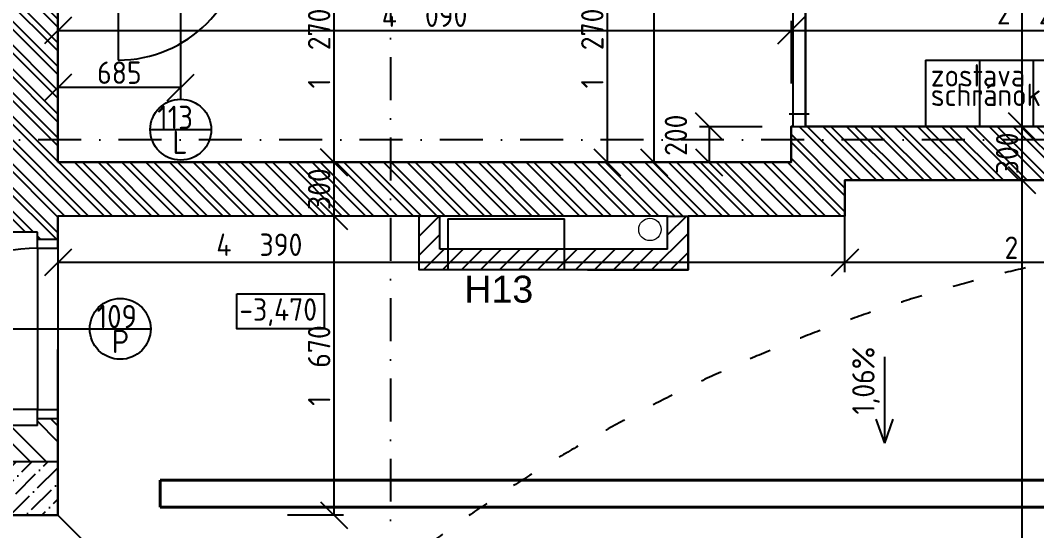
# Model space of a CAD drawing. Extents: x 4511820 to 5180432, y -1526536 to -944957.
# Drawn here: x 5102682 to 5108352, y -1379605 to -1376756 of the extents above; entities that cross this region are included whole.
import ezdxf

# ---------------------------------------------------------------- set-up
doc = ezdxf.new("R2010")
doc.units = 0
doc.header["$MEASUREMENT"] = 0
doc.linetypes.add('ACAD_ISO03W100', pattern=[30, 12, -18])
doc.linetypes.add('BODKOCIARKOVANA_3', pattern=[5.6, 3, -1.3, 0, -1.3])
doc.layers.get('0').update_dxf_attribs({"linetype": 'CONTINUOUS'})
doc.layers.get('Defpoints').update_dxf_attribs({"color": 61, "linetype": 'CONTINUOUS'})
for name, color, linetype in [('DVERE', 45, 'CONTINUOUS'), ('KÓTY', 4, 'CONTINUOUS'), ('MÚRY', 1, 'CONTINUOUS'), ('OKNÁ', 143, 'CONTINUOUS'), ('osi', 253, 'CONTINUOUS'), ('Plochy', 41, 'CONTINUOUS'), ('POZEMOK', 7, 'CONTINUOUS'), ('TENKÁ', 7, 'CONTINUOUS'), ('tzb', 153, 'CONTINUOUS'), ('ŠRAFY', 82, 'CONTINUOUS')]:
    doc.layers.add(name, color=color, linetype=linetype)
doc.layers.add('zz-kanal-daždová', color=136, linetype='CONTINUOUS', lineweight=40)
doc.layers.add('zz-kanal-splaskova', color=37, linetype='CONTINUOUS', lineweight=18)
doc.styles.add('ARIAL', font='arial.ttf')
doc.styles.add('STYLE1', font='isocp.shx')
doc.dimstyles.new('STANDARD-50', dxfattribs={"dimtxt": 125, "dimasz": 150, "dimexe": 10, "dimexo": 200, "dimgap": 20, "dimtad": 1, "dimdsep": 46, "dimlunit": 6, "dimtxsty": 'STYLE1', "dimblk1": 'OBLIQUE', "dimblk2": 'OBLIQUE', "dimsah": 1, "dimcen": 2.5, "dimse1": 1, "dimse2": 1, "dimadec": 0, "dimazin": 0, "dimtfac": 1, "dimtmove": 1, "dimatfit": 3, "dimldrblk": 'OBLIQUE', "dimfxl": 1, "dimtolj": 1, "dimtzin": 0, "dimarcsym": 0})

# ---------------------------------------------------------------- blocks, each defined once
blk = doc.blocks.new('_OBLIQUE')
at = {"color": 0, "linetype": 'ByBlock'}
blk.add_line((-0.5, -0.5), (0.5, 0.5), dxfattribs=at)
blk = doc.blocks.new('*D21366')
at = {"layer": 'Defpoints', "color": 0}
for p in [(5107282.5, -1377648), (5109532.5, -1377728), (5107282.5, -1378107.5)]:
    blk.add_point(p, dxfattribs=at)
at = {"layer": 'KÓTY', "color": 0, "lineweight": -2}
blk.add_line((5109532.5, -1378107.5), (5107282.5, -1378107.5), dxfattribs=at)
at = {"layer": 'KÓTY', "color": 0, "linetype": 'ByBlock', "lineweight": -2, "xscale": 150, "yscale": 150, "zscale": 150, "rotation": 180}
blk.add_blockref('_OBLIQUE', (5107282.5, -1378107.5), dxfattribs=at)
at = {"layer": 'KÓTY', "color": 0, "linetype": 'ByBlock', "lineweight": -2, "xscale": 150, "yscale": 150, "zscale": 150}
blk.add_blockref('_OBLIQUE', (5109532.5, -1378107.5), dxfattribs=at)
at = {"layer": 'KÓTY', "color": 0, "insert": (5108407.5, -1378025), "char_height": 125, "attachment_point": 5, "style": 'STYLE1'}
blk.add_mtext('\\A1;2ﾠ250', dxfattribs=at)
blk = doc.blocks.new('*D21367')
at = {"layer": 'Defpoints', "color": 0}
for p in [(5107282.5, -1377648), (5102892.5, -1377848), (5102892.5, -1378107.5)]:
    blk.add_point(p, dxfattribs=at)
at = {"layer": 'KÓTY', "color": 0, "lineweight": -2}
blk.add_line((5107282.5, -1378107.5), (5102892.5, -1378107.5), dxfattribs=at)
at = {"layer": 'KÓTY', "color": 0, "linetype": 'ByBlock', "lineweight": -2, "xscale": 150, "yscale": 150, "zscale": 150, "rotation": 180}
blk.add_blockref('_OBLIQUE', (5102892.5, -1378107.5), dxfattribs=at)
at = {"layer": 'KÓTY', "color": 0, "linetype": 'ByBlock', "lineweight": -2, "xscale": 150, "yscale": 150, "zscale": 150}
blk.add_blockref('_OBLIQUE', (5107282.5, -1378107.5), dxfattribs=at)
at = {"layer": 'KÓTY', "color": 0, "insert": (5104016, -1378008.5), "char_height": 125, "attachment_point": 5, "style": 'STYLE1'}
blk.add_mtext('\\A1;4ﾠ390', dxfattribs=at)
blk = doc.blocks.new('*D21522')
at = {"layer": 'Defpoints', "color": 0}
for p in [(5104092.5, -1376278), (5104092.5, -1377548), (5104432, -1377548)]:
    blk.add_point(p, dxfattribs=at)
at = {"layer": 'KÓTY', "color": 0, "lineweight": -2}
blk.add_line((5104432, -1376278), (5104432, -1377548), dxfattribs=at)
at = {"layer": 'KÓTY', "color": 0, "linetype": 'ByBlock', "lineweight": -2, "xscale": 150, "yscale": 150, "zscale": 150}
for p, rotation in [((5104432, -1376278), 90), ((5104432, -1377548), 270)]:
    blk.add_blockref('_OBLIQUE', p, dxfattribs=dict(at, rotation=rotation))
at = {"layer": 'KÓTY', "color": 0, "insert": (5104349.5, -1376913), "char_height": 125, "attachment_point": 5, "rotation": 90, "style": 'STYLE1'}
blk.add_mtext('\\A1;1ﾠ270', dxfattribs=at)
blk = doc.blocks.new('*D21523')
at = {"layer": 'Defpoints', "color": 0}
for p in [(5102892.5, -1376884.3), (5103577.5, -1376884.3), (5102892.5, -1377130.5)]:
    blk.add_point(p, dxfattribs=at)
at = {"layer": 'KÓTY', "color": 0, "lineweight": -2}
blk.add_line((5103577.5, -1377130.5), (5102892.5, -1377130.5), dxfattribs=at)
at = {"layer": 'KÓTY', "color": 0, "linetype": 'ByBlock', "lineweight": -2, "xscale": 150, "yscale": 150, "zscale": 150, "rotation": 180}
blk.add_blockref('_OBLIQUE', (5102892.5, -1377130.5), dxfattribs=at)
at = {"layer": 'KÓTY', "color": 0, "linetype": 'ByBlock', "lineweight": -2, "xscale": 150, "yscale": 150, "zscale": 150}
blk.add_blockref('_OBLIQUE', (5103577.5, -1377130.5), dxfattribs=at)
at = {"layer": 'KÓTY', "color": 0, "insert": (5103235, -1377048), "char_height": 125, "attachment_point": 5, "style": 'STYLE1'}
blk.add_mtext('\\A1;685', dxfattribs=at)
blk = doc.blocks.new('*D21524')
at = {"layer": 'Defpoints', "color": 0}
for p in [(5105392.5, -1376278), (5105392.5, -1377548), (5105956, -1377548)]:
    blk.add_point(p, dxfattribs=at)
at = {"layer": 'KÓTY', "color": 0, "lineweight": -2}
blk.add_line((5105956, -1376278), (5105956, -1377548), dxfattribs=at)
at = {"layer": 'KÓTY', "color": 0, "linetype": 'ByBlock', "lineweight": -2, "xscale": 150, "yscale": 150, "zscale": 150}
for p, rotation in [((5105956, -1376278), 90), ((5105956, -1377548), 270)]:
    blk.add_blockref('_OBLIQUE', p, dxfattribs=dict(at, rotation=rotation))
at = {"layer": 'KÓTY', "color": 0, "insert": (5105873.5, -1376913), "char_height": 125, "attachment_point": 5, "rotation": 90, "style": 'STYLE1'}
blk.add_mtext('\\A1;1ﾠ270', dxfattribs=at)
blk = doc.blocks.new('*D21535')
at = {"layer": 'Defpoints', "color": 0}
for p in [(5109232.5, -1376812.5), (5106982.5, -1377167), (5109232.5, -1377167)]:
    blk.add_point(p, dxfattribs=at)
at = {"layer": 'KÓTY', "color": 0, "lineweight": -2}
blk.add_line((5106982.5, -1376812.5), (5109232.5, -1376812.5), dxfattribs=at)
at = {"layer": 'KÓTY', "color": 0, "linetype": 'ByBlock', "lineweight": -2, "xscale": 150, "yscale": 150, "zscale": 150, "rotation": 180}
blk.add_blockref('_OBLIQUE', (5106982.5, -1376812.5), dxfattribs=at)
at = {"layer": 'KÓTY', "color": 0, "linetype": 'ByBlock', "lineweight": -2, "xscale": 150, "yscale": 150, "zscale": 150}
blk.add_blockref('_OBLIQUE', (5109232.5, -1376812.5), dxfattribs=at)
at = {"layer": 'KÓTY', "color": 0, "insert": (5108365, -1376716), "char_height": 125, "attachment_point": 5, "style": 'STYLE1'}
blk.add_mtext('\\A1;2ﾠ250', dxfattribs=at)
blk = doc.blocks.new('*D21536')
at = {"layer": 'Defpoints', "color": 0}
for p in [(5106982.5, -1376812.5), (5102892.5, -1377548), (5106982.5, -1377548)]:
    blk.add_point(p, dxfattribs=at)
at = {"layer": 'KÓTY', "color": 0, "lineweight": -2}
blk.add_line((5102892.5, -1376812.5), (5106982.5, -1376812.5), dxfattribs=at)
at = {"layer": 'KÓTY', "color": 0, "linetype": 'ByBlock', "lineweight": -2, "xscale": 150, "yscale": 150, "zscale": 150, "rotation": 180}
blk.add_blockref('_OBLIQUE', (5102892.5, -1376812.5), dxfattribs=at)
at = {"layer": 'KÓTY', "color": 0, "linetype": 'ByBlock', "lineweight": -2, "xscale": 150, "yscale": 150, "zscale": 150}
blk.add_blockref('_OBLIQUE', (5106982.5, -1376812.5), dxfattribs=at)
at = {"layer": 'KÓTY', "color": 0, "insert": (5104937.5, -1376730), "char_height": 125, "attachment_point": 5, "style": 'STYLE1'}
blk.add_mtext('\\A1;4ﾠ090', dxfattribs=at)
blk = doc.blocks.new('*D21537')
at = {"layer": 'Defpoints', "color": 0}
for p in [(5107192.5, -1374888), (5107192.5, -1377348), (5108270.5, -1377348)]:
    blk.add_point(p, dxfattribs=at)
at = {"layer": 'KÓTY', "color": 0, "lineweight": -2}
blk.add_line((5108270.5, -1374888), (5108270.5, -1377348), dxfattribs=at)
at = {"layer": 'KÓTY', "color": 0, "linetype": 'ByBlock', "lineweight": -2, "xscale": 150, "yscale": 150, "zscale": 150}
for p, rotation in [((5108270.5, -1374888), 90), ((5108270.5, -1377348), 270)]:
    blk.add_blockref('_OBLIQUE', p, dxfattribs=dict(at, rotation=rotation))
at = {"layer": 'KÓTY', "color": 0, "insert": (5108188, -1376118), "char_height": 125, "attachment_point": 5, "rotation": 90, "style": 'STYLE1'}
blk.add_mtext('\\A1;2ﾠ460', dxfattribs=at)
blk = doc.blocks.new('*D21538')
at = {"layer": 'Defpoints', "color": 0}
for p in [(5107352.5, -1373798), (5107352.5, -1377348), (5108649.5, -1377348)]:
    blk.add_point(p, dxfattribs=at)
at = {"layer": 'KÓTY', "color": 0, "lineweight": -2}
blk.add_line((5108649.5, -1373798), (5108649.5, -1377348), dxfattribs=at)
at = {"layer": 'KÓTY', "color": 0, "linetype": 'ByBlock', "lineweight": -2, "xscale": 150, "yscale": 150, "zscale": 150}
for p, rotation in [((5108649.5, -1373798), 90), ((5108649.5, -1377348), 270)]:
    blk.add_blockref('_OBLIQUE', p, dxfattribs=dict(at, rotation=rotation))
at = {"layer": 'KÓTY', "color": 0, "insert": (5108567, -1375573), "char_height": 125, "attachment_point": 5, "rotation": 90, "style": 'STYLE1'}
blk.add_mtext('\\A1;3ﾠ550', dxfattribs=at)
blk = doc.blocks.new('*D21539')
at = {"layer": 'Defpoints', "color": 0}
for p in [(5105392.5, -1374888), (5105392.5, -1377548), (5106217, -1377548)]:
    blk.add_point(p, dxfattribs=at)
at = {"layer": 'KÓTY', "color": 0, "lineweight": -2}
blk.add_line((5106217, -1374888), (5106217, -1377548), dxfattribs=at)
at = {"layer": 'KÓTY', "color": 0, "linetype": 'ByBlock', "lineweight": -2, "xscale": 150, "yscale": 150, "zscale": 150}
for p, rotation in [((5106217, -1374888), 90), ((5106217, -1377548), 270)]:
    blk.add_blockref('_OBLIQUE', p, dxfattribs=dict(at, rotation=rotation))
at = {"layer": 'KÓTY', "color": 0, "insert": (5106134.5, -1376218), "char_height": 125, "attachment_point": 5, "rotation": 90, "style": 'STYLE1'}
blk.add_mtext('\\A1;2ﾠ660', dxfattribs=at)
blk = doc.blocks.new('*D21550')
at = {"layer": 'Defpoints', "color": 0}
for p in [(5101207.5, -1379518), (5102892.5, -1379518), (5101207.5, -1380106.5)]:
    blk.add_point(p, dxfattribs=at)
at = {"layer": 'KÓTY', "color": 0, "lineweight": -2}
blk.add_line((5102892.5, -1380106.5), (5101207.5, -1380106.5), dxfattribs=at)
at = {"layer": 'KÓTY', "color": 0, "linetype": 'ByBlock', "lineweight": -2, "xscale": 150, "yscale": 150, "zscale": 150, "rotation": 180}
blk.add_blockref('_OBLIQUE', (5101207.5, -1380106.5), dxfattribs=at)
at = {"layer": 'KÓTY', "color": 0, "linetype": 'ByBlock', "lineweight": -2, "xscale": 150, "yscale": 150, "zscale": 150}
blk.add_blockref('_OBLIQUE', (5102892.5, -1380106.5), dxfattribs=at)
at = {"layer": 'KÓTY', "color": 0, "insert": (5102050, -1380024), "char_height": 125, "attachment_point": 5, "style": 'STYLE1'}
blk.add_mtext('\\A1;1ﾠ685', dxfattribs=at)
blk = doc.blocks.new('*D21581')
at = {"layer": 'Defpoints', "color": 0}
for p in [(5109157.5, -1377648), (5108270.5, -1383558), (5109157.5, -1383558)]:
    blk.add_point(p, dxfattribs=at)
at = {"layer": 'KÓTY', "color": 0, "lineweight": -2}
blk.add_line((5108270.5, -1377648), (5108270.5, -1383558), dxfattribs=at)
at = {"layer": 'KÓTY', "color": 0, "linetype": 'ByBlock', "lineweight": -2, "xscale": 150, "yscale": 150, "zscale": 150}
for p, rotation in [((5108270.5, -1377648), 90), ((5108270.5, -1383558), 270)]:
    blk.add_blockref('_OBLIQUE', p, dxfattribs=dict(at, rotation=rotation))
at = {"layer": 'KÓTY', "color": 0, "insert": (5108188, -1380603), "char_height": 125, "attachment_point": 5, "rotation": 90, "style": 'STYLE1'}
blk.add_mtext('\\A1;5ﾠ910', dxfattribs=at)
blk = doc.blocks.new('*D21582')
at = {"layer": 'Defpoints', "color": 0}
for p in [(5108270.5, -1377348), (5108270.5, -1377648), (5108270.5, -1377648)]:
    blk.add_point(p, dxfattribs=at)
at = {"layer": 'KÓTY', "color": 0, "lineweight": -2}
blk.add_line((5108270.5, -1377348), (5108270.5, -1377648), dxfattribs=at)
at = {"layer": 'KÓTY', "color": 0, "linetype": 'ByBlock', "lineweight": -2, "xscale": 150, "yscale": 150, "zscale": 150}
for p, rotation in [((5108270.5, -1377348), 90), ((5108270.5, -1377648), 270)]:
    blk.add_blockref('_OBLIQUE', p, dxfattribs=dict(at, rotation=rotation))
at = {"layer": 'KÓTY', "color": 0, "insert": (5108188, -1377498), "char_height": 125, "attachment_point": 5, "rotation": 90, "style": 'STYLE1'}
blk.add_mtext('\\A1;300', dxfattribs=at)
blk = doc.blocks.new('*D21584')
at = {"layer": 'Defpoints', "color": 0}
for p in [(5106982.5, -1377348), (5106525, -1377548), (5106982.5, -1377548)]:
    blk.add_point(p, dxfattribs=at)
at = {"layer": 'KÓTY', "color": 0, "lineweight": -2}
blk.add_line((5106525, -1377348), (5106525, -1377548), dxfattribs=at)
at = {"layer": 'KÓTY', "color": 0, "linetype": 'ByBlock', "lineweight": -2, "xscale": 150, "yscale": 150, "zscale": 150}
for p, rotation in [((5106525, -1377348), 90), ((5106525, -1377548), 270)]:
    blk.add_blockref('_OBLIQUE', p, dxfattribs=dict(at, rotation=rotation))
at = {"layer": 'KÓTY', "color": 0, "insert": (5106340, -1377397.3), "char_height": 125, "attachment_point": 5, "rotation": 90, "style": 'STYLE1'}
blk.add_mtext('\\A1;200', dxfattribs=at)
blk = doc.blocks.new('*D21586')
at = {"layer": 'Defpoints', "color": 0}
for p in [(5102892.5, -1377548), (5102892.5, -1377848), (5104432, -1377848)]:
    blk.add_point(p, dxfattribs=at)
at = {"layer": 'KÓTY', "color": 0, "lineweight": -2}
blk.add_line((5104432, -1377548), (5104432, -1377848), dxfattribs=at)
at = {"layer": 'KÓTY', "color": 0, "linetype": 'ByBlock', "lineweight": -2, "xscale": 150, "yscale": 150, "zscale": 150}
for p, rotation in [((5104432, -1377548), 90), ((5104432, -1377848), 270)]:
    blk.add_blockref('_OBLIQUE', p, dxfattribs=dict(at, rotation=rotation))
at = {"layer": 'KÓTY', "color": 0, "insert": (5104349.5, -1377698), "char_height": 125, "attachment_point": 5, "rotation": 90, "style": 'STYLE1'}
blk.add_mtext('\\A1;300', dxfattribs=at)
blk = doc.blocks.new('*D21587')
at = {"layer": 'Defpoints', "color": 0}
for p in [(5102892.5, -1377848), (5102892.5, -1379518), (5104432, -1379518)]:
    blk.add_point(p, dxfattribs=at)
at = {"layer": 'KÓTY', "color": 0, "lineweight": -2}
blk.add_line((5104432, -1377848), (5104432, -1379518), dxfattribs=at)
at = {"layer": 'KÓTY', "color": 0, "linetype": 'ByBlock', "lineweight": -2, "xscale": 150, "yscale": 150, "zscale": 150}
for p, rotation in [((5104432, -1377848), 90), ((5104432, -1379518), 270)]:
    blk.add_blockref('_OBLIQUE', p, dxfattribs=dict(at, rotation=rotation))
at = {"layer": 'KÓTY', "color": 0, "insert": (5104349.5, -1378683), "char_height": 125, "attachment_point": 5, "rotation": 90, "style": 'STYLE1'}
blk.add_mtext('\\A1;1ﾠ670', dxfattribs=at)

msp = doc.modelspace()

# ---------------------------------------------------------------- hatches: boundary and pattern name
at = {"layer": 'ŠRAFY'}
h = msp.add_hatch(dxfattribs=at)
h.set_pattern_fill('ANSI32', color=256, scale=250, angle=90)
h.paths.add_polyline_path([(5102892.5, -1375438.048), (5102892.5, -1375158.048), (5102892.5, -1374878.048), (5102892.5, -1374598.048), (5102892.5, -1374318.048), (5102892.5, -1374038.048), (5102892.5, -1372938.048), (5102592.5, -1372938.048), (5102592.5, -1377938.048), (5102777.5, -1377938.048), (5102777.5, -1377978.048), (5102892.5, -1377978.048), (5102892.5, -1377848.048), (5105847.5, -1377848.048), (5105927.5, -1377848.048), (5106327.5, -1377848.048), (5106407.5, -1377848.048), (5107282.5, -1377848.048), (5107282.5, -1377648.048), (5109157.5, -1377648.048), (5109157.5, -1377348.048), (5107062.5, -1377348.048), (5106992.5, -1377348.048), (5106982.5, -1377348.048), (5106982.5, -1377548.048), (5102892.5, -1377548.048), (5102892.5, -1376278.048), (5102892.5, -1376163.048), (5102892.5, -1375998.048), (5102892.5, -1375718.048), (5102892.5, -1375563.048)])
at = {"layer": 'ŠRAFY', "ltscale": 0.25}
h = msp.add_hatch(dxfattribs=at)
h.set_pattern_fill('ANSI31', color=256, scale=600, style=0)
h.set_pattern_definition([(45, (584112, 0), (-53.0330086, 53.0330086), [])])
h.paths.add_polyline_path([(5106407.5, -1378148.048), (5106407.5, -1377848.048), (5106292.5, -1377848.048), (5106292.5, -1378033.048), (5105022.5, -1378033.048), (5105022.5, -1377848.048), (5104907.5, -1377848.048), (5104907.5, -1378148.048), (5105847.5, -1378148.048), (5105987.5, -1378148.048)])
at = {"layer": 'ŠRAFY'}
h = msp.add_hatch(dxfattribs=at)
h.set_pattern_fill('ANSI32', color=256, scale=500, angle=90)
h.set_pattern_definition([(135, (584112, -251523.26), (-132.5825215, -132.5825215), []), (135, (584112, -251434.87), (-132.5825215, -132.5825215), [])])
h.paths.add_polyline_path([(5102892.5, -1378978.048), (5102777.5, -1378978.048), (5102777.5, -1379018.048), (5102592.5, -1379018.048), (5102592.5, -1379218.048), (5102892.5, -1379218.048)])
at = {"layer": 'ŠRAFY', "ltscale": 0.25}
h = msp.add_hatch(dxfattribs=at)
h.set_pattern_fill('ANSI36', color=256, scale=500)
h.set_pattern_definition([(45, (584112, -252049.5), (33.1456304, 121.533978), [156.25, -31.25, 0, -31.25])])
h.paths.add_polyline_path([(5101207.115, -1379518.048), (5102892.5, -1379518.048), (5102892.5, -1379218.048), (5102592.5, -1379218.048), (5101357.5, -1379218.048), (5101242.5, -1379218.048), (5100967.5, -1379218.048), (5100687.5, -1379218.048)])

# ---------------------------------------------------------------- linework, layer by layer
at = {"layer": 'DVERE', "ltscale": 0.25}
for p, q in [((5103577.5, -1377196.048), (5103577.5, -1375963.392)), ((5103407.5, -1377366.048), (5103747.5, -1377366.048)), ((5101667.021, -1378478.048), (5103069.678, -1378478.048)), ((5103069.678, -1378478.048), (5103409.678, -1378478.048))]:
    msp.add_line(p, q, dxfattribs=at)
at = {"layer": 'DVERE'}
for p, q in [((5103227.5, -1376278.048), (5103227.5, -1376978.048)), ((5102777.5, -1378028.048), (5102777.5, -1378928.048)), ((5102892.5, -1378028.048), (5102892.5, -1378928.048)), ((5102892.5, -1378928.048), (5102892.5, -1378594.175)), ((5102777.5, -1378928.048), (5101877.5, -1378928.048))]:
    msp.add_line(p, q, dxfattribs=at)
at = {"layer": 'DVERE', "ltscale": 0.25}
for centre in [(5103577.5, -1377366.048), (5103239.678, -1378478.048)]:
    msp.add_circle(centre, 170, dxfattribs=at)
at = {"layer": 'DVERE'}
for centre, radius, start, end in [((5103227.5, -1376278.048), 700, 270, 0), ((5102777.5, -1378928.048), 900, 90, 180)]:
    msp.add_arc(centre, radius, start, end, dxfattribs=at)
at = {"layer": 'KÓTY', "ltscale": 0.25}
for p, q in [((5106982.5, -1376759.097), (5106982.5, -1377109.097)), ((5104485.403, -1379518.048), (5104173, -1379518.048))]:
    msp.add_line(p, q, dxfattribs=at)
at = {"layer": 'KÓTY', "ltscale": 25}
for p, q in [((5106471.597, -1377348.048), (5106821.597, -1377348.048)), ((5107282.5, -1378160.903), (5107282.5, -1377810.903))]:
    msp.add_line(p, q, dxfattribs=at)
at = {"layer": 'MÚRY'}
for p, q in [((5102892.5, -1376278.048), (5102892.5, -1377548.048)), ((5106982.5, -1377548.048), (5106982.5, -1377348.048)), ((5106982.5, -1377348.048), (5109232.5, -1377348.048)), ((5102892.5, -1377548.048), (5106982.5, -1377548.048)), ((5107282.5, -1377848.048), (5107282.5, -1377648.048)), ((5107282.5, -1377648.048), (5109157.5, -1377648.048)), ((5102892.5, -1378028.048), (5102892.5, -1377848.048)), ((5104907.5, -1377848.048), (5102892.5, -1377848.048)), ((5104907.5, -1378148.048), (5104907.5, -1377848.048)), ((5106292.5, -1377848.048), (5105022.5, -1377848.048)), ((5105022.5, -1378033.048), (5105022.5, -1377848.048)), ((5106292.5, -1378033.048), (5106292.5, -1377848.048)), ((5106407.5, -1378148.048), (5106407.5, -1377848.048)), ((5107282.5, -1377848.048), (5106407.5, -1377848.048)), ((5102777.5, -1377938.048), (5102592.5, -1377938.048)), ((5102777.5, -1378028.048), (5102777.5, -1377938.048)), ((5102777.5, -1378028.048), (5102892.5, -1378028.048)), ((5106292.5, -1378033.048), (5105022.5, -1378033.048)), ((5105987.5, -1378148.048), (5104907.5, -1378148.048)), ((5105847.5, -1378148.048), (5106407.5, -1378148.048)), ((5102777.5, -1379018.048), (5102777.5, -1378928.048)), ((5102777.5, -1378928.048), (5102892.5, -1378928.048)), ((5102892.5, -1379518.048), (5102892.5, -1378928.048)), ((5102777.5, -1379018.048), (5102592.5, -1379018.048)), ((5101207.115, -1379518.048), (5102892.5, -1379518.048))]:
    msp.add_line(p, q, dxfattribs=at)
at = {"layer": 'OKNÁ', "ltscale": 0.25}
for p, q in [((5106992.5, -1374888.048), (5106992.5, -1377348.048)), ((5107062.5, -1374888.048), (5107062.5, -1377348.048)), ((5106972.5, -1377278.048), (5107082.5, -1377278.048))]:
    msp.add_line(p, q, dxfattribs=at)
at = {"layer": 'osi', "linetype": 'BODKOCIARKOVANA_3', "ltscale": 80}
for p, q in [((5104747.5, -1371584.954), (5104747.5, -1401996.195)), ((5157242.5, -1377423.048), (5093572.5, -1377423.048))]:
    msp.add_line(p, q, dxfattribs=at)
at = {"layer": 'Plochy'}
for points in [[(5107062.5, -1377348.048), (5107062.5, -1374888.048), (5107192.5, -1374888.048), (5107192.5, -1373568.048), (5109132.5, -1373568.048), (5109132.5, -1373798.048), (5109232.5, -1373798.048), (5109232.5, -1377348.048)], [(5102892.5, -1377548.048), (5102892.5, -1376278.048), (5105392.5, -1376278.048), (5105392.5, -1374888.048), (5106992.5, -1374888.048), (5106992.5, -1377348.048), (5106982.5, -1377348.048), (5106982.5, -1377548.048)]]:
    msp.add_lwpolyline(points, close=True, dxfattribs=at)
msp.add_lwpolyline([(5109362.5, -1398948.048), (5109362.5, -1385088.048), (5109607.5, -1385088.048), (5109612.5, -1385988.048), (5111322.5, -1385988.048), (5111322.5, -1385778.419), (5109370.842, -1382398.048), (5109232.5, -1382398.048), (5109232.5, -1377648.048), (5107282.5, -1377648.048), (5107282.5, -1377848.048), (5106407.5, -1377848.048), (5106407.5, -1378148.048), (5104907.5, -1378148.048), (5104907.5, -1377848.048), (5102892.5, -1377848.048), (5102892.5, -1379518.048), (5101207.115, -1379518.048), (5096182.5, -1376617.085), (5096182.5, -1398648.048)], dxfattribs=at)
at = {"layer": 'POZEMOK'}
for p, q in [((5107732.5, -1376978.048), (5108032.5, -1376978.048)), ((5107732.5, -1376978.048), (5107732.5, -1377348.048)), ((5108032.5, -1376978.048), (5108032.5, -1377348.048)), ((5108032.5, -1376978.048), (5108332.5, -1376978.048)), ((5108032.5, -1376978.048), (5108032.5, -1377348.048)), ((5108332.5, -1376978.048), (5108632.5, -1376978.048)), ((5108332.5, -1376978.048), (5108332.5, -1377348.048))]:
    msp.add_line(p, q, dxfattribs=at)
at = {"layer": 'POZEMOK', "linetype": 'ACAD_ISO03W100', "ltscale": 10}
msp.add_arc((5110372.5, -1386998.048), 9100, 90, 180, dxfattribs=at)
at = {"layer": 'TENKÁ'}
for p, q in [((5105022.5, -1377848.048), (5104907.5, -1377848.048)), ((5106292.5, -1377848.048), (5106407.5, -1377848.048)), ((5102777.5, -1377978.048), (5102892.5, -1377978.048)), ((5107502.825, -1378633.596), (5107502.825, -1379116.096)), ((5102777.5, -1378978.048), (5102892.5, -1378978.048)), ((5107455.825, -1378982.096), (5107502.825, -1379116.096)), ((5107549.825, -1378982.096), (5107502.825, -1379116.096)), ((5102592.5, -1379218.048), (5102892.5, -1379218.048))]:
    msp.add_line(p, q, dxfattribs=at)
at = {"layer": 'TENKÁ', "color": 9, "ltscale": 0.25}
msp.add_line((5106632.5, -1383258.048), (5102892.5, -1379518.048), dxfattribs=at)
at = {"layer": 'TENKÁ', "ltscale": 0.25}
msp.add_lwpolyline([(5103889.885, -1378282.349), (5104377.5, -1378282.349), (5104377.5, -1378477.748), (5103889.885, -1378477.748)], close=True, dxfattribs=at)
at = {"layer": 'tzb'}
for p, q in [((5105067.5, -1377863.048), (5105067.5, -1378148.048)), ((5105067.5, -1377863.048), (5105717.5, -1377863.048)), ((5105717.5, -1378148.048), (5105717.5, -1377863.048))]:
    msp.add_line(p, q, dxfattribs=at)
at = {"layer": 'zz-kanal-daždová'}
for p, q in [((5122462.5, -1379323.048), (5103462.5, -1379323.048)), ((5103462.5, -1379473.048), (5103462.5, -1379323.048)), ((5122462.5, -1379473.048), (5103462.5, -1379473.048))]:
    msp.add_line(p, q, dxfattribs=at)
at = {"layer": 'zz-kanal-splaskova'}
msp.add_circle((5106195, -1377923.048), 62.5, dxfattribs=at)

# ---------------------------------------------------------------- texts
at = {"layer": 'DVERE', "ltscale": 0.25, "style": 'STYLE1'}
for s, p in [('113', (5103446.47, -1377362.548)), ('L', (5103530.97, -1377501.185)), ('109', (5103108.647, -1378474.548)), ('P', (5103193.147, -1378613.185))]:
    msp.add_text(s, height=130, dxfattribs=at).set_placement(p)
at = {"layer": 'POZEMOK', "linetype": 'Continuous', "style": 'STYLE1'}
for s, p in [('zostava', (5107761.828, -1377125.279)), ('schránok 20ks', (5107761.828, -1377234.279))]:
    msp.add_text(s, height=125, dxfattribs=at).set_placement(p)
at = {"layer": 'TENKÁ', "ltscale": 0.25, "style": 'STYLE1'}
msp.add_text('-3,470', height=125, dxfattribs=at).set_placement((5103904.274, -1378432.55))
msp.add_text('1,06%', height=125, rotation=90, dxfattribs=at).set_placement((5107448.114, -1378956.515))
at = {"layer": 'tzb', "lineweight": 40, "ltscale": 0.25, "style": 'ARIAL'}
msp.add_text('H13', height=150, dxfattribs=at).set_placement((5105159.48, -1378331.358))

# ---------------------------------------------------------------- dimensions: what is measured, and where the dimension line sits
at = {"layer": 'KÓTY'}
for base, p1, p2, picture, middle in [((5108649.5, -1377348.048), (5107352.5, -1373798.048), (5107352.5, -1377348.048), '*D21538', (5108566.957, -1375573.048)), ((5106217, -1377548.048), (5105392.5, -1374888.048), (5105392.5, -1377548.048), '*D21539', (5106134.457, -1376218.048)), ((5108270.5, -1377348.048), (5107192.5, -1374888.048), (5107192.5, -1377348.048), '*D21537', (5108187.957, -1376118.048)), ((5104432, -1377548.048), (5104092.5, -1376278.048), (5104092.5, -1377548.048), '*D21522', (5104349.457, -1376913.048)), ((5105956, -1377548.048), (5105392.5, -1376278.048), (5105392.5, -1377548.048), '*D21524', (5105873.457, -1376913.048)), ((5106525, -1377548.048), (5106982.5, -1377348.048), (5106982.5, -1377548.048), '*D21584', (5106340, -1377397.298)), ((5108270.5, -1377648.048), (5108270.5, -1377348.048), (5108270.5, -1377648.048), '*D21582', (5108188, -1377498.048)), ((5104432, -1377848.048), (5102892.5, -1377548.048), (5102892.5, -1377848.048), '*D21586', (5104349.5, -1377698.048)), ((5108270.5, -1383558.048), (5109157.5, -1377648.048), (5109157.5, -1383558.048), '*D21581', (5108187.957, -1380603.048)), ((5104432, -1379518.048), (5102892.5, -1377848.048), (5102892.5, -1379518.048), '*D21587', (5104349.457, -1378683.048))]:
    dim = msp.add_linear_dim(base=base, p1=p1, p2=p2, angle=90, dimstyle='STANDARD-50', dxfattribs=at)
    dim.commit()
    dim.dimension.update_dxf_attribs({"geometry": picture, "text_midpoint": middle})
for base, p1, p2, picture, middle in [((5109232.5, -1376812.5), (5106982.5, -1377167.048), (5109232.5, -1377167.048), '*D21535', (5108365, -1376798.5)), ((5102892.5, -1378107.5), (5107282.5, -1377648.048), (5102892.5, -1377848.048), '*D21367', (5104016, -1378091))]:
    dim = msp.add_linear_dim(base=base, p1=p1, p2=p2, dimstyle='STANDARD-50', dxfattribs=at)
    dim.commit()
    dim.dimension.update_dxf_attribs({"geometry": picture, "text_midpoint": middle, "dimtype": 160})
for base, p1, p2, picture, middle in [((5106982.5, -1376812.5), (5102892.5, -1377548.048), (5106982.5, -1377548.048), '*D21536', (5104937.5, -1376729.957)), ((5102892.5, -1377130.5), (5103577.5, -1376884.266), (5102892.5, -1376884.266), '*D21523', (5103235, -1377048)), ((5107282.5, -1378107.5), (5109532.5, -1377728.048), (5107282.5, -1377648.048), '*D21366', (5108407.5, -1378024.957)), ((5101207.5, -1380106.5), (5102892.5, -1379518.048), (5101207.5, -1379518.048), '*D21550', (5102050, -1380023.957))]:
    dim = msp.add_linear_dim(base=base, p1=p1, p2=p2, dimstyle='STANDARD-50', dxfattribs=at)
    dim.commit()
    dim.dimension.update_dxf_attribs({"geometry": picture, "text_midpoint": middle})

doc.saveas('drawing.dxf')
